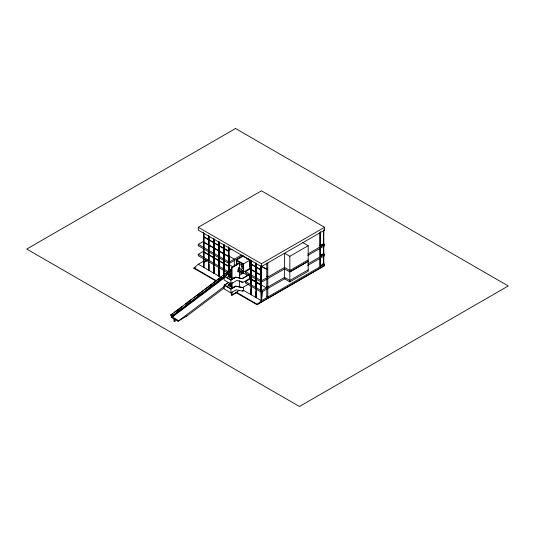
<?xml version="1.0" encoding="UTF-8"?>
<svg xmlns="http://www.w3.org/2000/svg" width="535" height="535" viewBox="0 0 535 535"><rect width="100%" height="100%" fill="white"/><g stroke="black" fill="none" stroke-linecap="round" stroke-linejoin="round"><path stroke-width="0.8" d="M203.909 252.105L203.902 257.522L203.902 252.199L208.536 254.874L208.536 260.204L208.543 251.343M208.536 251.677L208.536 254.52L203.902 251.845L203.909 248.668M203.909 242.348L203.902 247.578L203.902 242.429L208.536 245.11L208.536 250.26L208.55 245.023M208.543 235.688L208.536 244.749L203.902 242.074L203.909 233.006M208.984 255.222L208.978 260.458L208.978 255.128L213.632 257.816L213.632 263.146L213.646 253.496M213.632 254.62L213.632 257.462L208.978 254.774L208.984 251.597M208.984 245.277L208.978 250.507L208.978 245.358L213.632 248.053L213.632 253.202L213.646 241.713M208.978 245.003L208.978 240.034L213.632 242.723L213.632 247.692L208.978 245.003L208.984 235.942M208.978 236.303L208.978 239.673L213.632 242.368L213.639 238.63M218.681 241.539L218.675 250.601L214.074 247.946L214.08 238.884M214.08 258.164L214.074 263.401L214.074 258.071L218.675 260.726L218.675 266.055L218.681 257.195M218.675 257.529L218.675 260.371L214.074 257.716L214.08 254.54M214.08 248.22L214.074 253.456L214.074 248.3L218.675 250.962L218.675 256.111L218.681 250.875M219.123 260.752L219.109 266.31L219.109 260.98L223.717 263.641L223.717 268.965L223.724 260.11M223.717 260.445L223.717 263.287L219.109 260.625L219.116 257.449M219.123 251.129L219.109 256.359L219.109 251.209L223.717 253.871L223.717 259.02L223.724 244.448M219.109 250.855L219.109 245.886L223.717 248.541L223.717 253.516L219.109 250.855L219.116 241.793M223.724 275.177L223.73 272.937L224.165 273.184L224.165 274.682M224.165 263.661L224.158 269.219L224.158 263.895L228.666 266.497L228.666 271.82M228.666 263.3L228.666 266.136L224.158 263.534L224.158 260.578M224.165 254.045L224.158 259.274L224.158 254.125L228.666 256.726L228.666 261.876L228.672 250.393M224.158 253.771L224.158 248.795L228.666 251.397L228.666 256.372L224.158 253.771L224.165 244.702M224.158 245.063L224.158 248.441L228.666 251.042L228.672 246.555M228.666 270.797L228.666 262.966M229.1 271.278L229.114 266.096L228.672 265.841M243.218 255.396L229.1 263.548L198.291 245.766L198.291 244.341L229.1 262.13L229.114 256.151M250.948 278.942L250.908 284.667L250.882 275.806M251.343 269.466L251.343 264.497L255.937 267.146L255.937 272.114L251.343 269.466L251.376 264.558M255.957 262.698L255.937 266.784L251.343 264.136L251.37 260.866M251.363 276.08L251.343 284.921L251.343 279.591L255.937 282.239L255.937 287.569L255.957 278.728M251.376 270.068L251.343 274.97L251.343 269.821L255.937 272.469L255.937 277.618L255.971 266.39M258.98 283.583L256.339 282.052L256.298 287.776L256.298 282.453L260.933 285.122L260.933 290.451L260.953 281.611L260.933 284.767L256.298 282.092L256.318 278.942M256.332 272.924L256.298 277.832L256.298 272.683L260.933 275.358L260.933 280.507L260.966 269.279M260.966 265.962L260.933 274.997L256.298 272.328L256.332 267.42M260.933 269.673L256.298 266.998L256.318 263.728M256.339 288.9L256.298 297.727L256.298 289.201M260.953 265.935L260.933 270.028L256.298 267.353L256.298 272.328M261.294 284.914L261.261 290.639L261.294 281.818M243.251 270.249L241.238 271.512M241.178 269.286L241.138 271.793M241.439 269.265L238.47 267.828M262.738 290.953L261.441 300.69L256.967 304.696L235.52 292.317M249.537 265.139L250.019 265.206L249.999 259.97M231.22 294.785L231.956 295.146L237.553 291.923M174.45 319.134L174.831 319.027L174.577 319.315M174.731 320.057L174.751 319.636L174.731 320.057L174.082 319.91L174.758 320.124M239.58 286.867L239.326 280.781L242.375 282.714L242.375 281.798L236.838 280.467L230.913 283.884L224.118 279.959L224.118 276.174L228.305 273.753L231.575 269.265M231.327 270.035L228.485 273.86L224.546 276.134L230.919 279.812L235.621 277.097L242.375 278.688L249.363 274.656M230.578 274.121L231.561 272.79L230.331 273.505L230.331 274.448L229.1 275.157L229.1 276.107L226.519 277.598M238.456 269.787L238.47 267.788M216.107 281.109L193.817 268.236L198.291 264.236L202.992 261.521L203.909 262.056L203.902 267.473L203.902 258.947M236.196 292.705L238.978 290.217M256.967 304.696L324.591 265.654L324.591 264.23L261.441 300.69L243.478 290.318L242.703 291.013L243.719 290.465L243.478 287.716L235.621 286.098L230.919 288.806L224.546 285.128L228.305 282.754L224.118 285.168L224.118 288.96L230.913 292.886L236.176 289.85L242.95 291.154M224.486 276.628L171.889 316.259L170.825 315.035L231.421 269.031M170.825 315.035L172.812 313.537M174.136 312.54L182.087 306.555M185.398 304.061L192.018 299.072M194.004 297.574L203.273 290.592M204.597 289.596L211.88 284.105M213.204 283.109L221.156 277.123M224.466 274.629L231.628 269.232M172.945 314.934L171.608 315.938L171.608 317.536L224.212 277.912M176.269 312.427L181.599 308.414M186.922 304.402L190.253 301.894M197.575 296.377L200.906 293.869M208.229 288.352L214.227 283.838M218.882 280.327L222.881 277.317M171.889 316.259L231.147 271.258M226.486 275.124L229.147 273.117M177.299 312.841L171.976 316.854L178.71 320.739M178.636 311.838L185.959 306.321M190.62 302.81L196.612 298.296M201.267 294.785L207.259 290.271M208.59 289.268L209.927 288.265M211.92 286.76L218.581 281.744M222.573 278.735L223.904 277.732M238.463 269.907L241.178 271.472M231.381 267.36L231.361 267.761L232.05 267.747L239.727 263.126L238.904 263.013L231.381 267.36L231.24 278.327L231.836 278.595L233.173 277.872L233.173 278.347L233.788 277.993L233.788 278.467M171.3 315.583L171.3 317.362L178.035 321.247L224.647 286.131M186.2 316.533L224.192 287.904M231.381 283.684L231.234 287.402L232.812 287.081L232.812 287.556L233.427 287.201L233.427 287.669M174.597 319.121L174.477 318.599L175.032 319.134M174.477 318.599L174.47 318.98M290.746 271.405L308.187 261.334L289.85 271.92L284.566 268.871L261.441 282.219L245.545 273.044L245.545 271.626L251.162 268.383M261.434 266.59L198.291 230.137L198.291 227.295L261.448 190.834L324.584 227.288L324.584 230.13L261.441 266.59L261.441 263.748L324.591 227.288M198.291 244.341L203.474 241.352L203.46 247.33L203.474 232.157M227.375 272.502L198.291 255.71L198.291 254.285L203.474 251.296L203.46 257.275L203.474 248.2M203.594 262.478L207.212 260.391M193.817 268.236L195.262 267.406M203.888 262.424L207.486 260.344M229.1 262.13L241.245 255.115M236.604 259.99L243.157 256.205L249.959 260.13L243.405 263.915L236.604 259.99L236.604 265.233M246.762 259.094L248.166 258.285M239.486 265.373L242.108 263.862M231.561 272.315L230.946 272.676L230.946 273.619L229.716 274.328L229.716 275.278M229.1 275.632L228.485 275.986L231.381 277.658M241.124 269.373L243.285 268.169M237.527 269.841L241.178 271.947L243.405 270.663L243.405 263.915M237.527 271.265L241.178 273.372L249.959 268.296L250.882 268.831M224.118 276.174L230.913 280.099L235.868 277.237L242.375 278.688M239.252 275.458L243.445 273.037L243.445 271.733M228.485 285.937L228.485 284.988L229.716 284.279L229.716 283.329L230.331 282.975M173.34 316.065L171.3 317.242L172.283 317.028M171.3 317.362L172.665 316.573M229.1 285.108L229.1 284.159L230.331 283.45M226.519 286.599L228.485 285.463L231.381 287.128M242.128 278.548L248.421 274.916M249.791 276.729L251.376 277.645M224.118 285.168L230.913 289.094L235.868 286.238L243.719 287.857M242.375 282.714L250.039 278.294L250.059 275.558M285.122 278.494L261.441 292.17L245.545 282.988L245.545 281.57L250.52 278.695L255.937 281.885L255.937 279.043M289.85 256.292L308.187 245.705L308.187 271.278L289.85 281.865L284.566 278.815L284.566 253.242L289.85 256.292L289.85 281.865M178.035 321.247L186.875 316.024M242.81 287.469L248.507 284.179M236.57 292.371L231.956 295.026L231.234 294.859M266.784 263.166L266.784 276.535L267.386 276.187M307.852 255.416L324.584 245.759L324.584 244.334L323.815 243.893L320.525 245.792L320.525 231.581M243.004 290.592L243.478 290.318M245.545 271.626L261.441 280.801L284.566 267.447L289.85 270.496L308.187 259.91M307.852 253.998L324.584 244.334M320.458 255.369L323.06 253.864M266.784 278.735L266.784 286.486L267.239 286.218M245.545 281.57L261.441 290.746L284.566 277.397L289.85 280.447L308.187 269.854M307.852 263.942L324.584 254.279L324.584 255.703L307.638 265.5M322.144 264.337L323.461 263.581L324.591 264.23M266.784 288.967L266.784 296.43L267.239 296.163M320.171 258.505L320.171 265.48L320.525 265.681L323.815 263.782L323.815 256.031M324.591 265.534L257.342 304.361L235.895 291.983M242.79 266.731L241.773 266.972L241.773 263.193M248.019 259.408L249.029 259.201M242.943 266.918L241.773 266.972M323.815 229.682L324.584 230.13M323.815 245.311L324.584 245.759M319.85 245.404L321.294 246.24M324.584 254.279L323.461 253.637L323.461 245.886M302.897 242.649L308.187 245.705M321.294 256.185L320.171 255.536L320.171 247.785M198.291 227.295L261.441 263.748M251.229 267.614L249.691 266.724L249.691 260.685M266.784 276.535L267.801 277.13L267.801 262.919M228.545 255.83L234.276 259.141M251.383 269.245L250.948 268.998L250.908 274.722L250.908 260.512M260.966 274.783L261.261 280.694L261.294 265.775M243.405 270.663L243.137 264.471L236.865 260.853L236.865 264.624M228.545 264.29L232.845 266.771M247.692 275.492L243.264 272.937L243.264 271.633M266.784 286.486L267.801 287.074M251.256 278.996L249.791 278.147L249.812 275.411M252.694 279.952L255.315 281.463M260.966 284.727L266.417 287.877M198.291 254.285L228.017 271.452M229.716 274.328L231.16 275.164M228.305 273.753L228.485 276.936M229.716 274.803L231.16 275.639M266.784 296.43L267.801 297.019L267.801 278.548M229.823 275.578L231.267 276.414M229.823 276.053L231.267 276.883M256.339 292.003L255.971 291.789L255.937 297.513L255.971 288.686M228.485 276.461L231.381 278.133M198.291 264.236L221.089 277.391M229.716 283.329L231.16 284.165M229.716 283.804L231.16 284.64M229.1 284.159L231.267 285.409M229.1 284.633L231.267 285.884M228.485 284.988L231.381 286.66M231.381 286.894L232.05 287.282M194.192 267.901L216.481 280.775M170.825 314.68L171.889 315.904M323.815 230.518L323.815 243.893M323.815 246.087L323.815 253.837L320.525 255.737L320.525 247.986M323.461 230.317L323.461 243.686L320.171 245.592L320.171 232.217M323.461 255.83L323.461 263.581M320.525 257.937L320.525 265.681M319.883 232.845L319.883 247.05M319.883 248.474L319.883 256.994M319.89 258.418L319.89 266.945M261.441 280.801L261.441 282.219M261.441 290.746L261.441 292.17M261.294 290.986L261.261 300.583L260.966 291.575M256.298 263.628L256.298 266.998M256.298 279.257L256.298 282.092M255.937 263.414L255.937 266.784M251.343 260.766L251.343 264.136M251.343 276.394L251.343 279.237M251.343 286.339L251.343 294.865L251.383 289.141L250.948 288.887L250.908 294.611L250.948 285.79M249.878 259.796L249.959 268.296M241.9 263.367L241.9 267.139M241.178 271.947L241.178 273.372M239.58 263.401L239.58 269.439L238.202 270.235L238.202 271.653M239.58 271.927L239.58 278.554M234.404 278.113L234.404 278.588M234.276 260.625L234.276 266.049M234.042 287.315L234.042 287.79M232.558 278.227L232.558 278.702M232.197 287.435L232.05 287.756L232.05 282.406M232.05 267.747L232.05 278.521M232.05 291.956L232.05 295.099M231.381 292.324L231.381 294.705M230.913 280.099L230.913 283.884M230.913 289.094L230.913 292.886M229.114 247.792L229.1 271.131M228.666 247.672L228.666 251.042M224.158 260.692L224.158 263.534M224.165 270.088L224.158 274.515M223.717 244.816L223.717 248.186L219.109 245.532L219.109 242.154M223.73 269.834L223.717 275.037M219.109 257.783L219.109 260.625M219.109 267.727L219.109 276.254L219.123 270.275L218.688 270.021L218.675 276L218.688 266.918M218.675 241.9L218.675 245.277L214.074 242.623L214.074 239.245M218.675 250.601L218.675 245.632L214.074 242.977L214.074 247.946M214.074 254.874L214.074 257.716M214.08 264.263L214.074 273.345L214.08 267.366L213.646 267.112L213.632 273.091L213.646 264.009M213.632 238.991L213.632 242.368M208.978 251.931L208.978 254.774M208.978 261.876L208.978 270.402L208.984 264.424L208.55 264.17L208.536 270.148L208.55 261.067M208.536 236.049L208.536 239.426L203.902 236.744L203.902 233.374M208.536 244.749L208.536 239.78L203.902 237.099L203.902 242.074M205.955 259.535L205.955 261.194L205.239 260.779L203.474 261.802L203.46 267.219L203.474 257.923M203.902 249.002L203.902 251.845M265.246 268.269A16.15 9.322 0 0 0 265.768 268.483A4.808 2.775 0 0 0 266.216 268.59M264.497 267.921A16.15 9.322 0 0 1 264.25 267.801M264.016 267.674A16.15 9.322 0 0 1 263.327 267.286M262.886 267.018A17.561 10.138 0 0 1 261.782 266.203M261.381 266.243A21.346 12.325 0 0 0 264.986 268.523A4.688 2.708 0 0 0 267.166 269.065M249.999 265.253A24.282 14.017 0 0 1 249.544 265.387M232.07 249.504A25.399 14.666 0 0 1 228.458 249.818M249.083 259.482A24.282 14.017 0 0 1 248.153 259.722M173.915 320.926L174.357 321.134L173.915 320.926M229.91 276.842L229.421 276.749L229.91 276.842M175.239 320.926L174.771 321.114L175.239 320.926M235.54 128.507L26.75 249.049L299.46 406.493L508.25 285.951L235.54 128.507M234.745 265.2L234.377 265.413L234.745 265.2M173.995 319.743L174.316 319.863L173.995 319.743"/></g></svg>
